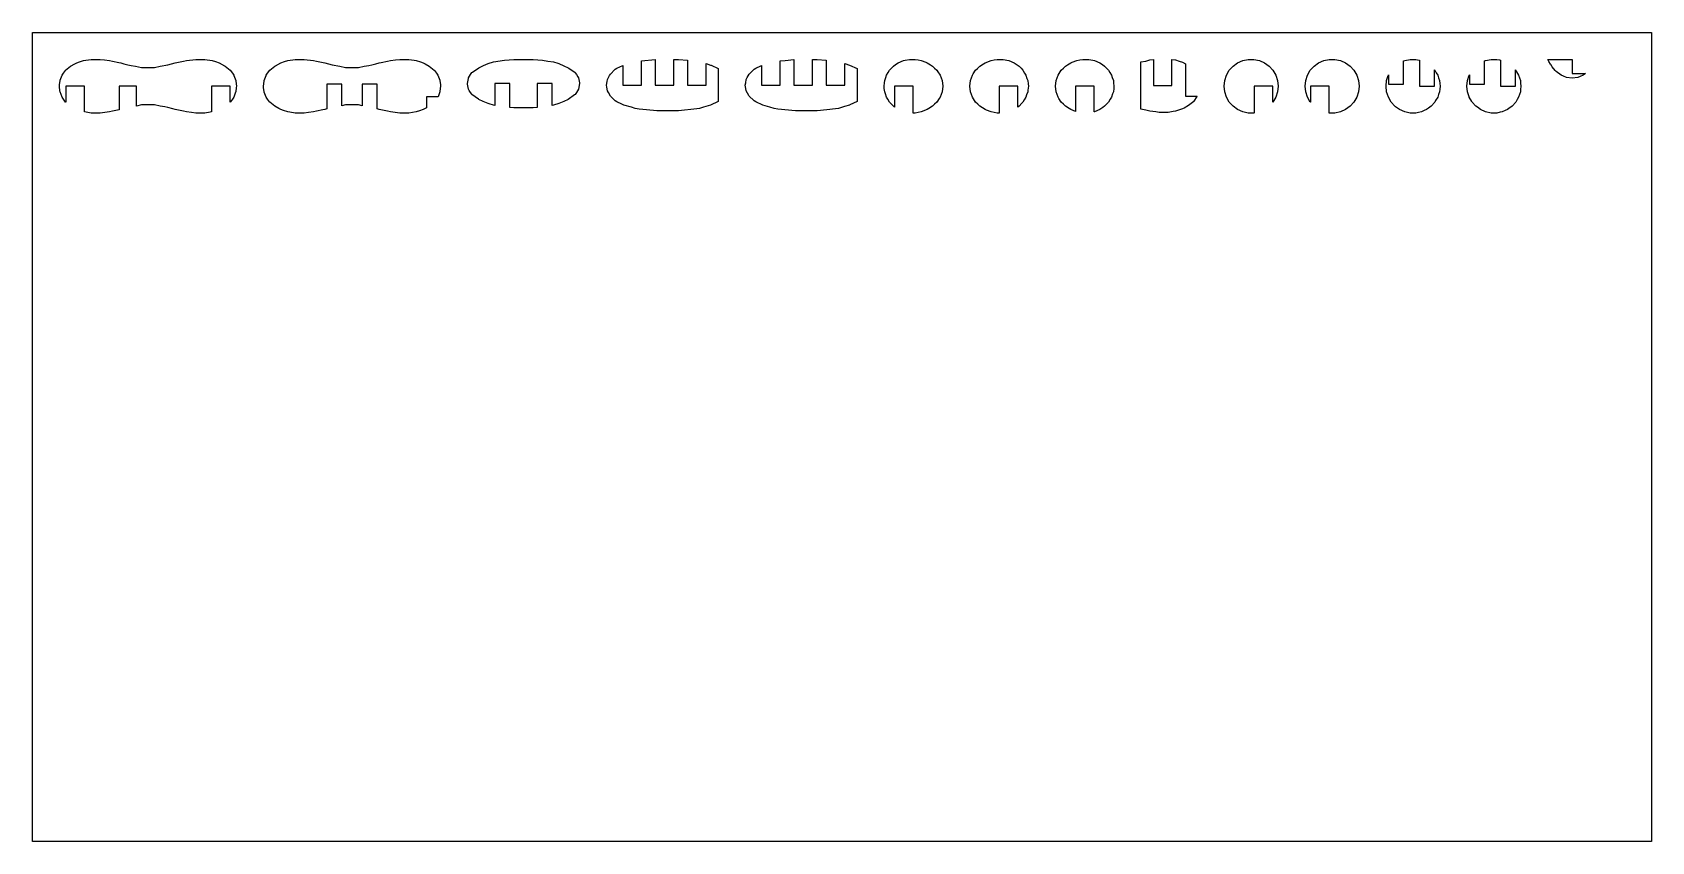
# Model space of a CAD drawing. Header units: metres. Extents: x 0 to 600, y 0 to 300.
import ezdxf

# ---------------------------------------------------------------- set-up
doc = ezdxf.new("R2010")
doc.units = ezdxf.units.M

msp = doc.modelspace()

# ---------------------------------------------------------------- linework, layer by layer
at = {"layer": 'C-1'}
for p, q in [((225.665391, 289.464214), (230.713515, 289.920271)), ((225.665391, 280.467915), (225.665391, 289.464214)), ((230.713515, 289.920271), (230.713515, 280.467915)), ((237.640804, 280.467915), (237.640804, 290)), ((237.640804, 290), (238.924252, 289.998287)), ((238.924252, 289.998287), (239.357287, 289.97848)), ((239.357287, 289.97848), (242.688927, 289.659274)), ((242.688927, 289.659274), (242.688927, 280.467915)), ((249.616217, 280.467915), (249.616217, 288.409716)), ((249.616217, 288.409716), (251.310045, 287.899363)), ((212.969036, 281.756199), (213.110897, 282.547032)), ((213.110897, 282.547032), (213.899578, 283.969273)), ((213.899578, 283.969273), (214.213448, 284.535281)), ((214.213448, 284.535281), (215.853515, 286.199725)), ((215.853515, 286.199725), (215.997419, 286.345767)), ((215.997419, 286.345767), (216.60869, 286.743548)), ((216.60869, 286.743548), (218.738102, 287.697174)), ((218.738102, 287.697174), (218.738102, 280.467915)), ((251.310045, 287.899363), (251.509589, 287.807458)), ((251.509589, 287.807458), (251.509589, 287.807457)), ((251.509589, 287.807457), (254.16434, 286.584743)), ((254.16434, 286.584743), (254.16434, 274.351087)), ((212.737943, 280.467915), (212.969036, 281.756199)), ((212.88392, 279.654141), (212.737943, 280.467915)), ((213.110897, 278.388798), (212.88392, 279.654141)), ((213.479428, 277.724217), (213.110897, 278.388798)), ((214.213448, 276.400548), (213.479428, 277.724217)), ((214.953978, 275.649013), (214.213448, 276.400548)), ((218.738102, 280.467915), (225.665391, 280.467915)), ((230.713515, 280.467915), (237.640804, 280.467915)), ((242.688927, 280.467915), (249.616217, 280.467915)), ((215.997419, 274.590062), (214.953978, 275.649013)), ((214.953978, 275.649013), (214.953978, 275.649013)), ((216.60869, 274.192282), (215.997419, 274.590062)), ((218.477918, 273.355175), (216.60869, 274.192282)), ((219.189582, 273.036466), (218.477918, 273.355175)), ((222.00244, 272.212395), (219.189582, 273.036466)), ((222.00244, 272.212394), (222.00244, 272.212395)), ((223.383943, 271.80766), (222.00244, 272.212394)), ((224.840792, 271.546111), (223.383943, 271.80766)), ((227.526769, 271.303455), (224.840792, 271.546111)), ((231.357829, 270.95735), (227.526769, 271.303455)), ((227.526769, 271.303455), (227.526769, 271.303455)), ((232.030395, 270.928342), (231.357829, 270.95735)), ((238.924252, 270.937543), (232.030395, 270.928342)), ((239.357287, 270.95735), (238.924252, 270.937543)), ((246.152572, 271.60841), (239.357287, 270.95735)), ((247.23171, 271.80766), (246.152572, 271.60841)), ((248.629639, 272.228858), (247.23171, 271.80766)), ((251.310045, 273.036466), (248.629639, 272.228858)), ((248.629639, 272.228858), (248.629639, 272.228858)), ((254.16434, 274.351087), (251.310045, 273.036466))]:
    msp.add_line(p, q, dxfattribs=at)
at = {"layer": 'C-3'}
for p, q in [((561.895758, 289.213782), (561.580755, 290)), ((561.580755, 290), (570.586909, 290)), ((562.525797, 288.250134), (561.895758, 289.213782)), ((562.616303, 288.111704), (562.525796, 288.250134)), ((562.525796, 288.250134), (562.525797, 288.250134)), ((563.124564, 287.222753), (562.616303, 288.111704)), ((570.586909, 290), (570.586909, 284.778472)), ((564.294496, 285.884154), (563.124564, 287.222753)), ((564.67816, 285.445179), (564.294496, 285.884154)), ((564.294496, 285.884154), (564.294496, 285.884154)), ((566.488648, 284.116908), (564.67816, 285.445179)), ((567.400495, 283.740419), (566.488648, 284.116908)), ((568.476895, 283.295991), (567.400495, 283.740419)), ((570.556012, 283.018307), (568.476895, 283.295991)), ((572.635129, 283.295991), (570.556012, 283.018307)), ((570.586909, 284.778472), (575.525116, 284.778472)), ((573.580922, 283.686495), (572.635129, 283.295991)), ((574.623379, 284.116909), (573.580922, 283.686495)), ((573.580922, 283.686495), (573.580922, 283.686495)), ((575.525116, 284.778472), (574.623379, 284.116909))]:
    msp.add_line(p, q, dxfattribs=at)
at = {"layer": 'C-4'}
for p, q in [((508.110469, 289.391172), (508.50154, 289.565346)), ((508.110469, 280.846632), (508.110469, 289.391172)), ((508.50154, 289.565346), (510.545748, 290)), ((510.545748, 290), (512.635625, 290)), ((512.635625, 290), (513.880695, 289.735264)), ((513.880695, 289.735264), (513.971985, 289.715853)), ((513.971985, 289.715853), (513.971985, 280.054781)), ((501.593996, 280.054781), (501.812448, 282.133898)), ((501.812448, 282.133898), (502.43082, 284.037676)), ((502.43082, 284.037676), (502.458257, 284.122148)), ((502.458257, 284.122148), (502.539511, 284.26293)), ((502.539511, 284.26293), (502.539511, 280.846632)), ((519.542943, 280.054781), (519.542943, 286.082876)), ((519.542943, 286.082876), (519.678178, 285.932633)), ((519.678178, 285.932633), (520.218913, 284.995743)), ((520.218913, 284.995743), (520.723116, 284.122148)), ((520.723116, 284.122148), (521.05209, 283.109335)), ((521.05209, 283.109335), (521.368924, 282.133898)), ((521.368924, 282.133898), (521.479631, 281.080242)), ((501.812448, 277.975664), (501.593996, 280.054781)), ((502.458257, 275.987414), (501.812448, 277.975664)), ((502.539511, 280.846632), (508.110469, 280.846632)), ((513.971985, 280.054781), (519.542943, 280.054781)), ((521.034524, 276.946147), (520.723116, 275.987414)), ((521.368924, 277.975664), (521.034524, 276.946147)), ((521.476061, 278.99534), (521.368924, 277.975664)), ((521.587376, 280.054781), (521.476061, 278.99534)), ((521.479631, 281.080242), (521.587376, 280.054781)), ((503.503195, 274.176929), (502.458257, 275.987414)), ((504.901595, 272.623333), (503.503195, 274.176929)), ((505.140163, 272.449946), (504.901595, 272.623333)), ((506.592342, 271.394526), (505.140163, 272.449946)), ((505.140163, 272.449946), (505.140163, 272.449946)), ((508.50154, 270.544216), (506.592342, 271.394526)), ((510.545748, 270.109562), (508.50154, 270.544216)), ((512.635625, 270.109562), (510.545748, 270.109562)), ((513.61885, 270.318622), (512.635625, 270.109562)), ((514.679833, 270.544216), (513.61885, 270.318622)), ((513.61885, 270.318622), (513.61885, 270.318622)), ((515.738776, 271.015844), (514.679833, 270.544216)), ((516.589032, 271.394526), (515.738776, 271.015844)), ((515.738776, 271.015844), (515.738776, 271.015844)), ((517.30364, 271.913892), (516.589032, 271.394526)), ((518.279777, 272.623333), (517.30364, 271.913892)), ((519.678177, 274.176928), (518.279777, 272.623333)), ((519.975808, 274.69261), (519.678177, 274.176928)), ((520.723116, 275.987414), (519.975808, 274.69261)), ((519.975808, 274.69261), (519.975808, 274.69261))]:
    msp.add_line(p, q, dxfattribs=at)
at = {"layer": 'C-5'}
for p, q in [((538.103849, 289.391172), (538.494919, 289.565346)), ((538.103849, 280.846632), (538.103849, 289.391172)), ((538.494919, 289.565346), (540.539128, 290)), ((540.539128, 290), (542.629005, 290)), ((542.629005, 290), (543.61223, 289.790939)), ((543.61223, 289.790939), (543.61223, 289.790939)), ((543.61223, 289.790939), (543.965365, 289.715853)), ((543.965365, 289.715853), (543.965365, 280.054781)), ((531.587376, 280.054781), (531.805827, 282.133898)), ((531.805827, 282.133898), (532.451637, 284.122148)), ((532.451637, 284.122148), (532.53289, 284.26293)), ((532.53289, 284.26293), (532.53289, 280.846632)), ((549.536323, 280.054781), (549.536323, 286.082876)), ((549.536323, 286.082876), (549.671557, 285.932633)), ((549.671557, 285.932633), (549.969187, 285.416952)), ((549.969187, 285.416952), (549.969187, 285.416952)), ((549.969187, 285.416952), (550.716496, 284.122148)), ((550.716496, 284.122148), (551.027904, 283.163415)), ((551.027904, 283.163415), (551.362304, 282.133898)), ((551.362304, 282.133898), (551.46944, 281.114222)), ((531.805827, 277.975664), (531.587376, 280.054781)), ((532.424199, 276.071886), (531.805827, 277.975664)), ((532.451637, 275.987414), (532.424199, 276.071886)), ((532.53289, 280.846632), (538.103849, 280.846632)), ((543.965365, 280.054781), (549.536323, 280.054781)), ((551.04547, 277.000227), (550.716496, 275.987414)), ((551.362304, 277.975664), (551.04547, 277.000227)), ((551.448091, 278.792149), (551.362304, 277.975664)), ((551.580755, 280.054781), (551.448091, 278.792149)), ((551.448091, 278.792149), (551.448091, 278.792149)), ((551.46944, 281.114222), (551.580755, 280.054781)), ((533.405165, 274.335306), (532.451637, 275.987414)), ((533.496574, 274.176929), (533.405165, 274.335306)), ((533.405165, 274.335306), (533.405165, 274.335306)), ((534.894975, 272.623333), (533.496574, 274.176929)), ((535.456117, 272.215504), (534.894975, 272.623333)), ((536.585721, 271.394526), (535.456117, 272.215505)), ((535.456117, 272.215505), (535.456117, 272.215504)), ((538.494919, 270.544216), (536.585721, 271.394526)), ((540.539128, 270.109562), (538.494919, 270.544216)), ((542.629005, 270.109562), (540.539128, 270.109562)), ((543.874074, 270.374298), (542.629005, 270.109562)), ((544.673212, 270.544216), (543.874074, 270.374298)), ((545.774195, 271.034567), (544.673212, 270.544216)), ((546.582412, 271.394526), (545.774195, 271.034567)), ((547.040218, 271.727253), (546.582412, 271.394526)), ((548.273156, 272.623333), (547.040218, 271.727254)), ((547.040218, 271.727254), (547.040218, 271.727253)), ((549.671557, 274.176929), (548.273156, 272.623333)), ((550.212292, 275.113819), (549.671557, 274.176929)), ((550.716496, 275.987414), (550.212292, 275.113819))]:
    msp.add_line(p, q, dxfattribs=at)
at = {"layer": 'C-7'}
for p, q in [((410.779853, 289.064844), (412.533796, 289.380387)), ((410.779853, 271.478712), (410.779853, 289.064844)), ((412.533796, 289.380387), (414.072648, 289.782343)), ((414.072648, 289.782343), (415.36677, 289.943723)), ((415.36677, 289.943723), (415.36677, 280.271778)), ((422.210234, 280.271778), (422.210234, 290)), ((422.210234, 290), (423.587239, 289.782343)), ((423.587239, 289.782343), (424.951312, 289.330713)), ((424.951312, 289.330713), (426.155458, 288.932033)), ((426.155458, 288.932033), (427.297151, 288.315191)), ((427.297151, 288.315191), (427.297151, 276.381542)), ((415.36677, 280.271778), (422.210234, 280.271778)), ((427.297151, 276.381542), (431.593996, 276.381542)), ((431.527698, 276.204412), (430.399307, 274.507763)), ((431.593996, 276.381542), (431.527698, 276.204412)), ((412.533796, 271.163169), (410.779853, 271.478712)), ((414.072648, 270.761213), (412.533796, 271.163169)), ((416.232025, 270.491935), (414.072648, 270.761213)), ((417.558189, 270.326559), (416.232025, 270.491935)), ((416.232025, 270.491935), (416.232025, 270.491935)), ((420.837406, 270.326559), (417.558189, 270.326559)), ((422.667243, 270.615793), (420.837406, 270.326559)), ((423.587238, 270.761213), (422.667243, 270.615793)), ((425.057373, 271.247959), (423.587238, 270.761213)), ((426.155458, 271.611524), (425.057373, 271.247959)), ((425.057373, 271.247959), (425.057373, 271.247959)), ((426.792202, 271.955547), (426.155458, 271.611524)), ((428.429818, 272.840329), (426.792202, 271.955547)), ((430.310925, 274.393926), (428.429818, 272.840329)), ((430.399307, 274.507763), (430.310925, 274.393926))]:
    msp.add_line(p, q, dxfattribs=at)
at = {"layer": 'C-8'}
for p, q in [((277.091788, 289.464214), (278.953166, 289.632375)), ((277.091788, 280.467915), (277.091788, 289.464214)), ((278.953166, 289.632375), (282.139912, 289.920271)), ((278.953166, 289.632375), (278.953166, 289.632375)), ((282.139912, 289.920271), (282.139912, 280.467915)), ((289.067201, 280.467915), (289.067201, 290)), ((289.067201, 290), (290.350649, 289.998287)), ((290.350649, 289.998287), (290.783684, 289.97848)), ((290.783684, 289.97848), (294.115324, 289.659274)), ((294.115324, 289.659274), (294.115324, 280.467915)), ((301.042613, 280.467915), (301.042613, 288.409715)), ((301.042613, 288.409715), (302.736442, 287.899363)), ((264.310317, 281.281689), (264.537294, 282.547032)), ((264.537294, 282.547032), (264.905826, 283.211614)), ((264.905826, 283.211614), (265.639845, 284.535281)), ((265.639845, 284.535281), (266.380375, 285.286816)), ((266.380375, 285.286817), (267.423816, 286.345767)), ((266.380375, 285.286816), (266.380375, 285.286817)), ((267.423816, 286.345767), (268.035087, 286.743548)), ((268.035087, 286.743548), (269.904315, 287.580655)), ((269.904315, 287.580655), (270.164499, 287.697174)), ((270.164499, 287.697174), (270.164499, 280.467915)), ((302.736442, 287.899363), (305.590737, 286.584743)), ((305.590737, 286.584743), (305.590737, 274.351087)), ((264.16434, 280.467915), (264.310317, 281.281689)), ((264.395432, 279.179632), (264.16434, 280.467915)), ((264.537294, 278.388798), (264.395432, 279.179632)), ((265.508729, 276.636994), (264.537294, 278.388798)), ((265.508729, 276.636993), (265.508729, 276.636994)), ((265.639845, 276.400548), (265.508729, 276.636993)), ((267.279912, 274.736105), (265.639845, 276.400548)), ((270.164499, 280.467915), (277.091788, 280.467915)), ((282.139912, 280.467915), (289.067201, 280.467915)), ((294.115324, 280.467915), (301.042613, 280.467915)), ((267.423816, 274.590062), (267.279912, 274.736105)), ((268.035087, 274.192282), (267.423816, 274.590062)), ((270.615979, 273.036466), (268.035087, 274.192282)), ((273.20681, 272.27744), (270.615979, 273.036466)), ((274.81034, 271.80766), (273.20681, 272.27744)), ((276.267189, 271.546111), (274.81034, 271.80766)), ((282.784226, 270.95735), (276.267189, 271.546111)), ((283.456792, 270.928342), (282.784226, 270.95735)), ((290.350649, 270.937543), (283.456792, 270.928342)), ((290.783684, 270.95735), (290.350649, 270.937543)), ((294.429407, 271.306648), (290.783684, 270.95735)), ((297.578969, 271.60841), (294.429407, 271.306648)), ((294.429407, 271.306648), (294.429407, 271.306648)), ((298.658107, 271.80766), (297.578969, 271.60841)), ((300.945628, 272.496892), (298.658107, 271.80766)), ((302.736441, 273.036466), (300.945628, 272.496892)), ((302.935986, 273.128372), (302.736441, 273.036466)), ((305.590737, 274.351087), (302.935986, 273.128372)), ((302.935986, 273.128372), (302.935986, 273.128372))]:
    msp.add_line(p, q, dxfattribs=at)
at = {"layer": 'sheet_boundary'}
for p, q in [((0, 300), (600, 300)), ((0, 0), (0, 300)), ((600, 300), (600, 0)), ((600, 0), (0, 0))]:
    msp.add_line(p, q, dxfattribs=at)
at = {"layer": 'Y-2'}
for p, q in [((14.176083, 287.486229), (15.70938, 288.318658)), ((15.70938, 288.318658), (16.439491, 288.715035)), ((16.439491, 288.715035), (17.423636, 289.042452)), ((17.423636, 289.042452), (18.995344, 289.565346)), ((17.423636, 289.042452), (17.423636, 289.042452)), ((18.995344, 289.565346), (19.797341, 289.692728)), ((19.797341, 289.692728), (21.731934, 290)), ((21.731934, 290), (25.107679, 290)), ((25.107679, 290), (26.704611, 289.799384)), ((26.704611, 289.799384), (26.704611, 289.799384)), ((26.704611, 289.799384), (28.56759, 289.565346)), ((28.56759, 289.565346), (29.686427, 289.270935)), ((29.686427, 289.270935), (32.048031, 288.840914)), ((32.048031, 288.840914), (32.048031, 288.840914)), ((32.048031, 288.840914), (32.73934, 288.715035)), ((32.73934, 288.715035), (33.942354, 288.357573)), ((33.942354, 288.357573), (35.424661, 287.917121)), ((50.196764, 287.917121), (52.882086, 288.715035)), ((52.882086, 288.715035), (55.934999, 289.270935)), ((55.934999, 289.270935), (57.053836, 289.565346)), ((57.053836, 289.565346), (60.513747, 290)), ((60.513747, 290), (63.889491, 290)), ((63.889491, 290), (66.626082, 289.565346)), ((66.626082, 289.565346), (67.808414, 289.171994)), ((67.808414, 289.171994), (69.181934, 288.715035)), ((69.181934, 288.715035), (71.179867, 287.630356)), ((10.055829, 280.51733), (10.250946, 282.133898)), ((10.250946, 282.133898), (10.315645, 282.307293)), ((10.315645, 282.307293), (10.992823, 284.122148)), ((10.992823, 284.122148), (11.036186, 284.18755)), ((11.036186, 284.18755), (11.522896, 284.921638)), ((11.522896, 284.921638), (12.232345, 285.839846)), ((12.232345, 285.839846), (12.304036, 285.932633)), ((12.304036, 285.932633), (14.176083, 287.486229)), ((35.424661, 287.917121), (36.568437, 287.743394)), ((36.568437, 287.743394), (36.568437, 287.743394)), ((36.568437, 287.743394), (38.261547, 287.486229)), ((38.261547, 287.486229), (40.421491, 286.98473)), ((40.421491, 286.98473), (45.199935, 286.98473)), ((45.199935, 286.98473), (47.359879, 287.486229)), ((47.359879, 287.486229), (50.196764, 287.917121)), ((71.179867, 287.630356), (71.179867, 287.630356)), ((71.179867, 287.630356), (71.445343, 287.486229)), ((71.445343, 287.486229), (73.317389, 285.932633)), ((73.317389, 285.932633), (74.09853, 284.921637)), ((74.09853, 284.921637), (74.628603, 284.122148)), ((74.628603, 284.122148), (74.658104, 284.043082)), ((74.658104, 284.043082), (75.37048, 282.133898)), ((75.37048, 282.133898), (75.393447, 281.943615)), ((10, 280.054781), (10.055829, 280.517329)), ((10.227979, 278.165947), (10, 280.054781)), ((10.055829, 280.517329), (10.055829, 280.51733)), ((10.250946, 277.975664), (10.227979, 278.165947)), ((10.992823, 275.987414), (10.250946, 277.975664)), ((19.265186, 280.054781), (12.337896, 280.054781)), ((12.337896, 280.054781), (12.337896, 274.148828)), ((19.265186, 270.501357), (19.265186, 280.054781)), ((38.594191, 280.085678), (32.136943, 280.085678)), ((32.136943, 280.085678), (32.136943, 271.284837)), ((38.594191, 272.700566), (38.594191, 280.085678)), ((73.283529, 280.054781), (66.35624, 280.054781)), ((66.35624, 280.054781), (66.35624, 270.501357)), ((73.283529, 274.148828), (73.283529, 280.054781)), ((75.305781, 277.802269), (74.628603, 275.987414)), ((75.37048, 277.975664), (75.305781, 277.802269)), ((75.565597, 279.592232), (75.37048, 277.975664)), ((75.393447, 281.943615), (75.621426, 280.054781)), ((75.621426, 280.054781), (75.565597, 279.592233)), ((75.565597, 279.592233), (75.565597, 279.592232)), ((11.522896, 275.187925), (10.992823, 275.987414)), ((12.304036, 274.176929), (11.522896, 275.187925)), ((12.337896, 274.148828), (12.304036, 274.176929)), ((21.731934, 270.109562), (19.265186, 270.501357)), ((25.107679, 270.109562), (21.731934, 270.109562)), ((28.56759, 270.544216), (25.107679, 270.109562)), ((29.686427, 270.838627), (28.56759, 270.544216)), ((32.136943, 271.284837), (29.686427, 270.838627)), ((40.421491, 273.124832), (38.594191, 272.700566)), ((45.199935, 273.124832), (40.421491, 273.124832)), ((47.359879, 272.623333), (45.199935, 273.124832)), ((49.052989, 272.366168), (47.359879, 272.623333)), ((50.196764, 272.192441), (49.052989, 272.366168)), ((49.052989, 272.366168), (49.052989, 272.366168)), ((52.036656, 271.645737), (50.196764, 272.192441)), ((52.882086, 271.394526), (52.036656, 271.645737)), ((52.036656, 271.645737), (52.036656, 271.645737)), ((53.573394, 271.268647), (52.882086, 271.394526)), ((55.934999, 270.838627), (53.573394, 271.268647)), ((53.573394, 271.268647), (53.573394, 271.268647)), ((57.053836, 270.544216), (55.934999, 270.838627)), ((58.916814, 270.310178), (57.053836, 270.544216)), ((60.513747, 270.109562), (58.916814, 270.310178)), ((58.916814, 270.310178), (58.916814, 270.310178)), ((63.889491, 270.109562), (60.513747, 270.109562)), ((65.824084, 270.416834), (63.889491, 270.109562)), ((66.35624, 270.501357), (65.824084, 270.416834)), ((73.317389, 274.176929), (73.283529, 274.148828)), ((73.389081, 274.269716), (73.317389, 274.176929)), ((74.09853, 275.187924), (73.389081, 274.269716)), ((74.58524, 275.922012), (74.09853, 275.187924)), ((74.628603, 275.987414), (74.58524, 275.922012))]:
    msp.add_line(p, q, dxfattribs=at)
at = {"layer": 'Y-3-1'}
for p, q in [((319.050646, 287.486229), (319.873503, 288.057942)), ((319.873503, 288.057942), (320.819248, 288.715035)), ((320.819248, 288.715035), (322.816362, 289.565346)), ((322.816362, 289.565346), (323.455338, 289.695229)), ((323.455338, 289.695229), (324.954702, 290)), ((324.954702, 290), (327.140815, 290)), ((327.140815, 290), (328.197425, 289.785226)), ((328.197425, 289.785226), (329.385366, 289.565346)), ((329.385366, 289.565346), (331.113606, 288.895302)), ((331.113606, 288.895302), (331.113606, 288.895302)), ((331.113606, 288.895302), (331.578567, 288.715035)), ((331.578567, 288.715035), (332.818488, 287.930574)), ((315.730827, 281.3294), (315.819248, 282.133898)), ((315.819248, 282.133898), (316.223593, 283.323956)), ((316.223593, 283.323956), (316.494793, 284.122148)), ((316.494793, 284.122148), (317.116845, 285.152484)), ((317.116845, 285.152484), (317.58785, 285.932633)), ((317.58785, 285.932633), (318.002227, 286.372731)), ((318.002227, 286.37273), (319.050646, 287.486229)), ((318.002227, 286.372731), (318.002227, 286.37273)), ((332.818488, 287.930574), (333.52082, 287.486229)), ((333.52082, 287.486229), (334.303923, 286.728878)), ((334.303923, 286.728878), (334.303923, 286.728878)), ((334.303923, 286.728878), (335.127241, 285.932633)), ((335.127241, 285.932633), (335.54058, 285.309209)), ((335.54058, 285.309209), (336.32762, 284.122148)), ((336.32762, 284.122148), (337.069494, 282.133898)), ((337.069494, 282.133898), (337.320442, 280.054781)), ((315.590737, 280.054781), (315.730827, 281.3294)), ((315.679347, 279.248554), (315.590737, 280.054781)), ((315.819248, 277.975664), (315.679347, 279.248554)), ((316.092665, 277.170948), (315.819248, 277.975664)), ((316.494793, 275.987414), (316.092665, 277.170948)), ((326.40862, 280.054781), (319.48133, 280.054781)), ((319.48133, 280.054781), (319.48133, 272.324097)), ((326.40862, 270.109562), (326.40862, 280.054781)), ((337.069494, 277.975664), (336.32762, 275.987414)), ((337.320442, 280.054781), (337.069494, 277.975664)), ((316.974644, 275.192615), (316.494793, 275.987414)), ((317.58785, 274.176929), (316.974644, 275.192615)), ((318.30764, 273.412458), (317.58785, 274.176929)), ((319.050646, 272.623333), (318.30764, 273.412458)), ((319.48133, 272.324097), (319.050646, 272.623333)), ((327.140815, 270.109562), (326.40862, 270.109562)), ((328.197425, 270.324336), (327.140815, 270.109562)), ((329.385366, 270.544216), (328.197425, 270.324336)), ((331.578567, 271.394526), (329.385366, 270.544216)), ((332.237085, 271.811151), (331.578567, 271.394526)), ((333.52082, 272.623332), (332.237085, 271.811151)), ((332.237085, 271.811151), (332.237085, 271.811151)), ((334.259836, 273.338047), (333.52082, 272.623332)), ((335.127241, 274.176929), (334.259836, 273.338047)), ((334.259836, 273.338047), (334.259836, 273.338047)), ((336.006105, 275.502485), (335.127241, 274.176929)), ((336.32762, 275.987414), (336.006105, 275.502485))]:
    msp.add_line(p, q, dxfattribs=at)
at = {"layer": 'Y-3-2'}
for p, q in [((351.120065, 287.486229), (352.4038, 288.298411)), ((352.4038, 288.298411), (353.062318, 288.715035)), ((352.4038, 288.298411), (352.4038, 288.298411)), ((353.062318, 288.715035), (355.255519, 289.565346)), ((355.255519, 289.565346), (356.44346, 289.785226)), ((356.44346, 289.785226), (357.50007, 290)), ((357.50007, 290), (359.686183, 290)), ((359.686183, 290), (361.824523, 289.565346)), ((361.824523, 289.565346), (363.821637, 288.715035)), ((363.821637, 288.715035), (364.933097, 287.942805)), ((347.320442, 280.054781), (347.571391, 282.133898)), ((347.571391, 282.133898), (348.313265, 284.122148)), ((348.313265, 284.122148), (348.63478, 284.607077)), ((348.63478, 284.607077), (349.513644, 285.932633)), ((348.63478, 284.607077), (348.63478, 284.607077)), ((349.513644, 285.932633), (350.228644, 286.624121)), ((350.228644, 286.624121), (351.120065, 287.486229)), ((364.933097, 287.942805), (364.933097, 287.942805)), ((364.933097, 287.942805), (365.590239, 287.486229)), ((365.590239, 287.486229), (366.333245, 286.697104)), ((366.333245, 286.697104), (367.053034, 285.932633)), ((367.053034, 285.932633), (367.666241, 284.916947)), ((367.666241, 284.916947), (368.146092, 284.122148)), ((368.146092, 284.122148), (368.54822, 282.938614)), ((368.54822, 282.938614), (368.821637, 282.133898)), ((368.821637, 282.133898), (368.961537, 280.861008)), ((347.571391, 277.975664), (347.320442, 280.054781)), ((348.313265, 275.987414), (347.571391, 277.975664)), ((365.159554, 280.054781), (358.232265, 280.054781)), ((358.232265, 280.054781), (358.232265, 270.109562)), ((365.159554, 272.324097), (365.159554, 280.054781)), ((368.417292, 276.785606), (368.146092, 275.987414)), ((368.821637, 277.975664), (368.417292, 276.785606)), ((368.883843, 278.541652), (368.821637, 277.975664)), ((369.050148, 280.054781), (368.883843, 278.541652)), ((368.883843, 278.541652), (368.883843, 278.541652)), ((368.961537, 280.861008), (369.050148, 280.054781)), ((349.100305, 274.800353), (348.313265, 275.987414)), ((349.513644, 274.176928), (349.100305, 274.800353)), ((350.336962, 273.380683), (349.513644, 274.176928)), ((351.120065, 272.623333), (350.336962, 273.380683)), ((350.336962, 273.380683), (350.336962, 273.380683)), ((352.055071, 272.031782), (351.120065, 272.623333)), ((353.062318, 271.394526), (352.055071, 272.031782)), ((352.055071, 272.031782), (352.055071, 272.031782)), ((353.527278, 271.21426), (353.062318, 271.394526)), ((355.255519, 270.544216), (353.527278, 271.21426)), ((353.527278, 271.21426), (353.527278, 271.21426)), ((356.44346, 270.324336), (355.255519, 270.544216)), ((357.50007, 270.109562), (356.44346, 270.324336)), ((358.232265, 270.109562), (357.50007, 270.109562)), ((365.590239, 272.623332), (365.159554, 272.324097)), ((366.638658, 273.736832), (365.590239, 272.623332)), ((367.053034, 274.176929), (366.638658, 273.736831)), ((366.638658, 273.736831), (366.638658, 273.736832)), ((367.52404, 274.957078), (367.053034, 274.176929)), ((368.146092, 275.987414), (367.52404, 274.957078))]:
    msp.add_line(p, q, dxfattribs=at)
at = {"layer": 'Y-4-1'}
for p, q in [((444.902691, 287.486229), (446.593996, 288.715035)), ((446.593996, 288.715035), (448.503826, 289.565346)), ((448.503826, 289.565346), (450.548712, 290)), ((450.548712, 290), (452.639281, 290)), ((452.639281, 290), (454.684168, 289.565346)), ((454.684168, 289.565346), (456.593996, 288.715035)), ((456.593996, 288.715035), (458.285303, 287.486229)), ((441.593996, 280.054781), (441.812521, 282.133898)), ((441.812521, 282.133898), (442.458542, 284.122148)), ((442.458542, 284.122148), (443.503826, 285.932633)), ((443.503826, 285.932633), (444.902691, 287.486229)), ((458.285303, 287.486229), (459.684168, 285.932633)), ((459.684168, 285.932633), (460.729452, 284.122148)), ((460.729452, 284.122148), (461.375471, 282.133898)), ((461.375471, 282.133898), (461.593996, 280.054781)), ((441.812521, 277.975664), (441.593996, 280.054781)), ((442.458542, 275.987414), (441.812521, 277.975664)), ((459.610117, 280.054781), (452.682827, 280.054781)), ((452.682827, 280.054781), (452.682827, 270.118818)), ((459.610117, 274.094686), (459.610117, 280.054781)), ((461.375471, 277.975664), (460.729452, 275.987414)), ((461.593996, 280.054781), (461.375471, 277.975664)), ((443.503826, 274.176929), (442.458542, 275.987414)), ((444.902691, 272.623333), (443.503826, 274.176929)), ((446.593996, 271.394526), (444.902691, 272.623333)), ((448.503826, 270.544216), (446.593996, 271.394526)), ((450.548712, 270.109562), (448.503826, 270.544216)), ((452.639281, 270.109562), (450.548712, 270.109562)), ((452.682827, 270.118818), (452.639281, 270.109562)), ((459.684168, 274.176929), (459.610117, 274.094686)), ((460.729452, 275.987414), (459.684168, 274.176929))]:
    msp.add_line(p, q, dxfattribs=at)
at = {"layer": 'Y-4-2'}
for p, q in [((474.902689, 287.486229), (476.593996, 288.715035)), ((476.593996, 288.715035), (478.503825, 289.565346)), ((478.503825, 289.565346), (480.548712, 290)), ((480.548712, 290), (482.639281, 290)), ((482.639281, 290), (484.684166, 289.565346)), ((484.684166, 289.565346), (486.593996, 288.715035)), ((486.593996, 288.715035), (488.285301, 287.486229)), ((471.593996, 280.054781), (471.812521, 282.133898)), ((471.812521, 282.133898), (472.45854, 284.122148)), ((472.45854, 284.122148), (473.503824, 285.932633)), ((473.503824, 285.932633), (474.902689, 287.486229)), ((488.285301, 287.486229), (489.684166, 285.932633)), ((489.684166, 285.932633), (490.72945, 284.122148)), ((490.72945, 284.122148), (491.375471, 282.133898)), ((491.375471, 282.133898), (491.593996, 280.054781)), ((471.812521, 277.975664), (471.593996, 280.054781)), ((472.45854, 275.987414), (471.812521, 277.975664)), ((480.505165, 280.054781), (473.577876, 280.054781)), ((473.577876, 280.054781), (473.577876, 274.094686)), ((480.505165, 270.118818), (480.505165, 280.054781)), ((491.375471, 277.975664), (490.72945, 275.987414)), ((491.593996, 280.054781), (491.375471, 277.975664)), ((473.503824, 274.176929), (472.45854, 275.987414)), ((473.577876, 274.094686), (473.503824, 274.176929)), ((480.548712, 270.109562), (480.505165, 270.118818)), ((482.639281, 270.109562), (480.548712, 270.109562)), ((484.684166, 270.544216), (482.639281, 270.109562)), ((486.593996, 271.394526), (484.684166, 270.544216)), ((488.285301, 272.623333), (486.593996, 271.394526)), ((489.684166, 274.176929), (488.285301, 272.623333)), ((490.72945, 275.987414), (489.684166, 274.176929))]:
    msp.add_line(p, q, dxfattribs=at)
at = {"layer": 'Y-5'}
for p, q in [((383.552102, 287.930574), (384.792023, 288.715035)), ((384.792023, 288.715035), (385.256984, 288.895302)), ((385.256984, 288.895302), (386.985224, 289.565346)), ((385.256984, 288.895302), (385.256984, 288.895302)), ((386.985224, 289.565346), (388.173165, 289.785226)), ((388.173165, 289.785226), (389.229775, 290)), ((389.229775, 290), (391.415888, 290)), ((391.415888, 290), (392.915252, 289.695229)), ((392.915252, 289.695229), (393.554229, 289.565346)), ((393.554229, 289.565346), (395.551342, 288.715035)), ((395.551342, 288.715035), (396.497088, 288.057942)), ((396.497088, 288.057942), (397.319945, 287.486229)), ((379.050148, 280.054781), (379.301096, 282.133898)), ((379.301096, 282.133898), (380.042971, 284.122148)), ((380.042971, 284.122148), (380.83001, 285.309209)), ((380.83001, 285.309209), (381.243349, 285.932633)), ((381.243349, 285.932633), (382.066667, 286.728878)), ((382.066667, 286.728878), (382.84977, 287.486229)), ((382.066667, 286.728878), (382.066667, 286.728878)), ((382.84977, 287.486229), (383.552102, 287.930574)), ((397.319945, 287.486229), (398.368363, 286.37273)), ((398.368363, 286.37273), (398.368364, 286.372731)), ((398.368364, 286.372731), (398.78274, 285.932633)), ((398.78274, 285.932633), (399.253746, 285.152484)), ((399.253746, 285.152484), (399.875797, 284.122148)), ((399.875797, 284.122148), (400.146997, 283.323956)), ((400.146997, 283.323956), (400.551342, 282.133898)), ((400.551342, 282.133898), (400.639763, 281.3294)), ((379.301096, 277.975664), (379.050148, 280.054781)), ((380.042971, 275.987414), (379.301096, 277.975664)), ((393.406291, 280.054781), (386.562827, 280.054781)), ((386.562827, 280.054781), (386.562827, 270.707981)), ((393.406291, 270.514145), (393.406291, 280.054781)), ((400.277926, 277.170948), (399.875797, 275.987414)), ((400.551342, 277.975664), (400.277926, 277.170948)), ((400.691243, 279.248554), (400.551342, 277.975664)), ((400.639763, 281.3294), (400.779853, 280.054781)), ((400.779853, 280.054781), (400.691243, 279.248554)), ((380.364486, 275.502485), (380.042971, 275.987414)), ((381.243349, 274.176929), (380.364486, 275.502485)), ((382.110754, 273.338047), (381.243349, 274.176929)), ((382.84977, 272.623332), (382.110754, 273.338047)), ((382.110754, 273.338047), (382.110754, 273.338047)), ((384.133505, 271.811151), (382.84977, 272.623332)), ((384.792023, 271.394526), (384.133505, 271.811151)), ((384.133505, 271.811151), (384.133505, 271.811151)), ((386.562827, 270.707981), (384.792023, 271.394526)), ((393.554229, 270.544216), (393.406291, 270.514145)), ((395.551342, 271.394526), (393.554229, 270.544216)), ((396.662802, 272.166757), (395.551342, 271.394526)), ((397.319945, 272.623333), (396.662802, 272.166757)), ((396.662802, 272.166757), (396.662802, 272.166757)), ((398.06295, 273.412458), (397.319945, 272.623333)), ((398.78274, 274.176929), (398.06295, 273.412458)), ((399.395946, 275.192615), (398.78274, 274.176929)), ((399.875797, 275.987414), (399.395946, 275.192615))]:
    msp.add_line(p, q, dxfattribs=at)
at = {"layer": 'Y-6'}
for p, q in [((90.062985, 287.630356), (92.060917, 288.715035)), ((92.060917, 288.715035), (93.434438, 289.171994)), ((93.434438, 289.171994), (94.616769, 289.565346)), ((94.616769, 289.565346), (97.35336, 290)), ((97.35336, 290), (100.729105, 290)), ((100.729105, 290), (104.189015, 289.565346)), ((104.189015, 289.565346), (105.307853, 289.270935)), ((105.307853, 289.270935), (108.360765, 288.715035)), ((108.360765, 288.715035), (111.046087, 287.917121)), ((125.81819, 287.917121), (127.300497, 288.357573)), ((127.300497, 288.357573), (128.503512, 288.715035)), ((128.503512, 288.715035), (129.19482, 288.840914)), ((129.19482, 288.840914), (131.556424, 289.270935)), ((129.19482, 288.840914), (129.19482, 288.840914)), ((131.556424, 289.270935), (132.675262, 289.565346)), ((132.675262, 289.565346), (134.53824, 289.799384)), ((134.53824, 289.799384), (136.135172, 290)), ((134.53824, 289.799384), (134.53824, 289.799384)), ((136.135172, 290), (139.510917, 290)), ((139.510917, 290), (141.44551, 289.692728)), ((141.44551, 289.692728), (142.247508, 289.565346)), ((142.247508, 289.565346), (143.819215, 289.042452)), ((143.819215, 289.042452), (143.819215, 289.042452)), ((143.819215, 289.042452), (144.80336, 288.715035)), ((144.80336, 288.715035), (145.533471, 288.318658)), ((145.533471, 288.318658), (147.066768, 287.486229)), ((85.849405, 281.943615), (85.872372, 282.133898)), ((85.872372, 282.133898), (86.584747, 284.043082)), ((86.584747, 284.043082), (86.614248, 284.122148)), ((86.614248, 284.122148), (87.144321, 284.921637)), ((87.144321, 284.921637), (87.925462, 285.932633)), ((87.925462, 285.932633), (89.797509, 287.486229)), ((89.797509, 287.486229), (90.062984, 287.630356)), ((90.062984, 287.630356), (90.062985, 287.630356)), ((111.046087, 287.917121), (113.882973, 287.486229)), ((113.882973, 287.486229), (116.042917, 286.98473)), ((116.042917, 286.98473), (120.82136, 286.98473)), ((120.82136, 286.98473), (122.981304, 287.486229)), ((122.981304, 287.486229), (124.674414, 287.743394)), ((124.674414, 287.743394), (125.81819, 287.917121)), ((124.674414, 287.743394), (124.674414, 287.743394)), ((147.066768, 287.486229), (148.938815, 285.932633)), ((148.938815, 285.932633), (149.010506, 285.839846)), ((149.010506, 285.839846), (149.719956, 284.921638)), ((149.719956, 284.921638), (150.206666, 284.18755)), ((150.206666, 284.18755), (150.250029, 284.122148)), ((150.250029, 284.122148), (150.927207, 282.307293)), ((150.927207, 282.307293), (150.991905, 282.133898)), ((150.991905, 282.133898), (151.187022, 280.51733)), ((85.621426, 280.054781), (85.849405, 281.943615)), ((85.677255, 279.592233), (85.621426, 280.054781)), ((85.677255, 279.592232), (85.677255, 279.592233)), ((85.872372, 277.975664), (85.677255, 279.592232)), ((85.93707, 277.802269), (85.872372, 277.975664)), ((86.614248, 275.987414), (85.93707, 277.802269)), ((114.642524, 280.846632), (109.071566, 280.846632)), ((109.071566, 280.846632), (109.071566, 271.605733)), ((114.642524, 272.799686), (114.642524, 280.846632)), ((127.792711, 280.846632), (122.221753, 280.846632)), ((122.221753, 280.846632), (122.221753, 272.799686)), ((127.792711, 271.605733), (127.792711, 280.846632)), ((150.316121, 276.164545), (145.976307, 276.164545)), ((145.976307, 276.164545), (145.976307, 272.03132)), ((150.991905, 277.975664), (150.316121, 276.164545)), ((151.014872, 278.165947), (150.991905, 277.975664)), ((151.242851, 280.054781), (151.014872, 278.165947)), ((151.187022, 280.51733), (151.187022, 280.517329)), ((151.187022, 280.517329), (151.242851, 280.054781)), ((86.657611, 275.922012), (86.614248, 275.987414)), ((87.144321, 275.187924), (86.657611, 275.922012)), ((87.853771, 274.269716), (87.144321, 275.187924)), ((87.925462, 274.176929), (87.853771, 274.269716)), ((89.797509, 272.623333), (87.925462, 274.176929)), ((91.330806, 271.790904), (89.797509, 272.623333)), ((92.060917, 271.394526), (91.330806, 271.790904)), ((93.045062, 271.06711), (92.060917, 271.394526)), ((94.616769, 270.544216), (93.045062, 271.06711)), ((93.045062, 271.06711), (93.045062, 271.06711)), ((95.418767, 270.416834), (94.616769, 270.544216)), ((97.35336, 270.109562), (95.418767, 270.416834)), ((100.729105, 270.109562), (97.35336, 270.109562)), ((102.326037, 270.310178), (100.729105, 270.109562)), ((104.189015, 270.544216), (102.326037, 270.310178)), ((102.326037, 270.310178), (102.326037, 270.310178)), ((105.307853, 270.838627), (104.189015, 270.544216)), ((107.669457, 271.268647), (105.307853, 270.838627)), ((108.360765, 271.394526), (107.669457, 271.268647)), ((107.669457, 271.268647), (107.669457, 271.268647)), ((109.071566, 271.605733), (108.360765, 271.394526)), ((116.042917, 273.124832), (114.642524, 272.799686)), ((120.82136, 273.124832), (116.042917, 273.124832)), ((122.221753, 272.799686), (120.82136, 273.124832)), ((128.503512, 271.394526), (127.792711, 271.605733)), ((131.556424, 270.838627), (128.503512, 271.394526)), ((132.675262, 270.544216), (131.556424, 270.838627)), ((136.135172, 270.109562), (132.675262, 270.544216)), ((139.510917, 270.109562), (136.135172, 270.109562)), ((142.247508, 270.544216), (139.510917, 270.109562)), ((143.429839, 270.937568), (142.247508, 270.544216)), ((144.80336, 271.394526), (143.429839, 270.937568)), ((145.976307, 272.03132), (144.80336, 271.394526))]:
    msp.add_line(p, q, dxfattribs=at)
at = {"layer": 'Y-7'}
for p, q in [((167.115803, 287.660616), (168.860698, 288.453174)), ((168.860698, 288.453174), (170.91132, 289.062496)), ((170.91132, 289.062496), (174.98986, 289.68198)), ((174.98986, 289.68198), (178.406564, 290)), ((178.406564, 290), (185.57423, 290)), ((185.57423, 290), (187.280407, 289.841193)), ((187.280407, 289.841193), (187.280407, 289.841193)), ((187.280407, 289.841193), (188.990935, 289.68198)), ((188.990935, 289.68198), (191.038945, 289.370911)), ((191.038945, 289.370911), (193.069474, 289.062496)), ((193.069474, 289.062496), (194.686052, 288.582146)), ((194.686052, 288.582146), (194.686052, 288.582146)), ((194.686052, 288.582146), (195.120097, 288.453174)), ((195.120097, 288.453174), (196.904956, 287.642464)), ((161.242851, 281.021726), (161.58491, 282.945162)), ((161.58491, 282.945162), (161.612595, 283.100843)), ((161.612595, 283.100843), (162.303969, 284.358446)), ((162.303969, 284.358446), (162.884442, 285.089092)), ((162.884442, 285.089092), (163.109617, 285.248599)), ((163.109617, 285.248599), (165.440301, 286.899578)), ((165.440301, 286.899578), (167.115803, 287.660616)), ((167.115803, 287.660616), (167.115803, 287.660616)), ((196.904956, 287.642464), (198.540493, 286.899578)), ((198.540493, 286.899578), (198.727657, 286.766997)), ((198.727657, 286.766997), (198.727657, 286.766997)), ((198.727657, 286.766997), (201.096353, 285.089092)), ((201.096353, 285.089092), (201.178734, 284.985398)), ((201.178734, 284.985398), (201.676826, 284.358446)), ((201.676826, 284.358446), (202.115293, 283.560877)), ((202.115293, 283.560877), (202.115292, 283.560877)), ((202.115292, 283.560877), (202.3682, 283.100843)), ((202.3682, 283.100843), (202.698394, 281.244118)), ((161.2824, 280.799335), (161.242851, 281.021726)), ((161.612595, 278.942609), (161.2824, 280.799335)), ((161.865502, 278.482575), (161.612595, 278.942609)), ((161.865502, 278.482574), (161.865502, 278.482575)), ((162.303969, 277.685005), (161.865502, 278.482574)), ((162.80206, 277.058053), (162.303969, 277.685005)), ((162.884442, 276.954359), (162.80206, 277.058053)), ((165.253138, 275.276455), (162.884442, 276.954359)), ((176.969395, 281.021726), (171.398436, 281.021726)), ((171.398436, 281.021726), (171.398436, 272.906968)), ((176.969395, 272.177221), (176.969395, 281.021726)), ((192.582358, 281.021726), (187.0114, 281.021726)), ((187.0114, 281.021726), (187.0114, 272.17722)), ((192.582358, 272.906969), (192.582358, 281.021726)), ((200.871178, 276.794853), (198.540493, 275.143873)), ((201.096353, 276.954359), (200.871178, 276.794853)), ((201.676826, 277.685005), (201.096353, 276.954359)), ((202.368199, 278.942608), (201.676826, 277.685005)), ((202.737943, 281.021726), (202.368199, 278.942608)), ((202.698394, 281.244118), (202.737943, 281.021726)), ((165.253137, 275.276454), (165.253138, 275.276455)), ((165.440301, 275.143873), (165.253137, 275.276454)), ((167.075838, 274.400987), (165.440301, 275.143873)), ((168.860698, 273.590277), (167.075838, 274.400987)), ((169.294743, 273.461306), (168.860698, 273.590277)), ((170.91132, 272.980956), (169.294743, 273.461306)), ((169.294743, 273.461306), (169.294743, 273.461306)), ((171.398436, 272.906968), (170.91132, 272.980956)), ((178.406564, 272.043452), (176.969395, 272.177221)), ((185.57423, 272.043452), (178.406564, 272.043452)), ((187.0114, 272.17722), (185.57423, 272.043452)), ((193.069474, 272.980956), (192.582358, 272.906969)), ((195.120097, 273.590277), (193.069474, 272.980956)), ((196.864992, 274.382835), (195.120097, 273.590277)), ((198.540493, 275.143873), (196.864992, 274.382835)), ((196.864992, 274.382835), (196.864992, 274.382835))]:
    msp.add_line(p, q, dxfattribs=at)

doc.saveas('drawing.dxf')
